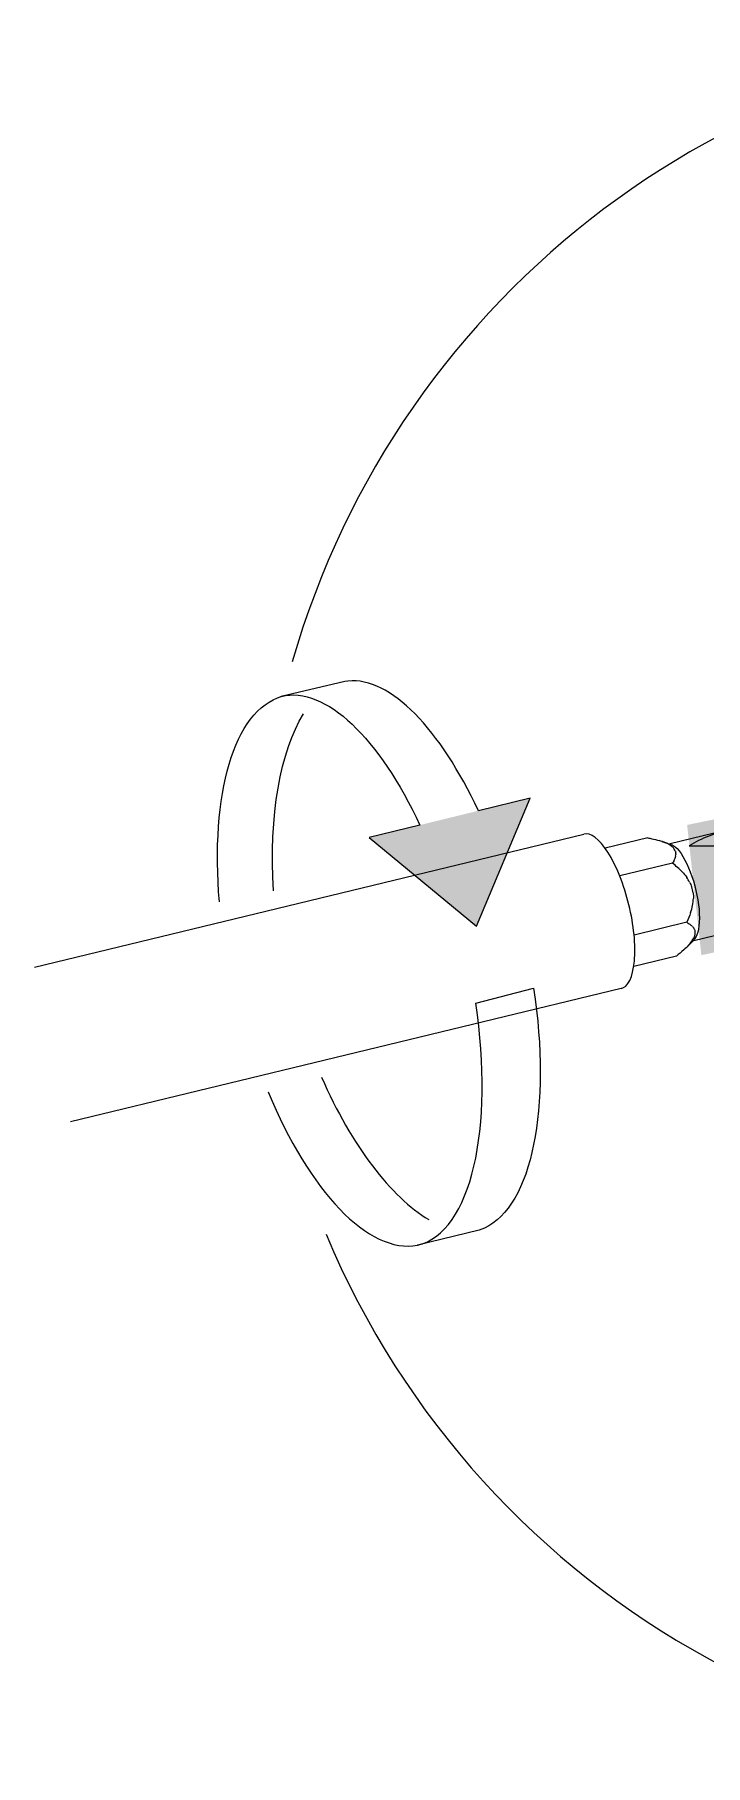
# Model space of a CAD drawing. Header units: metres. Extents: x -11.5 to 7.4, y -3.8 to 5.9.
# Drawn here: x 6.903 to 6.9705, y -0.5099 to -0.3358 of the extents above; entities that cross this region are included whole.
import ezdxf

# ---------------------------------------------------------------- set-up
doc = ezdxf.new("R2010")
doc.units = ezdxf.units.M
doc.header["$MEASUREMENT"] = 0
for name, color, linetype, lineweight in [('PDF13_Geometry_Num_Penna__1_Num_Penna__255', 255, 'Continuous', 18), ('PDF13_Geometry_Num_Penna__7_Num_Penna__7', 7, 'Continuous', 18), ('PDF13_Solid Fills_Num_Penna__7_Num_Penna__7', 7, 'Continuous', 18)]:
    doc.layers.add(name, color=color, linetype=linetype, lineweight=lineweight)

msp = doc.modelspace()

# ---------------------------------------------------------------- hatches: boundary and pattern name
at = {"layer": 'PDF13_Geometry_Num_Penna__1_Num_Penna__255', "linetype": 'Continuous', "lineweight": 18}
msp.add_hatch(color=255, dxfattribs=at).paths.add_polyline_path([(6.968620702239251, -0.4152851931533146), (6.970054369043783, -0.4283896694206213), (6.978653912858457, -0.426546910031762), (6.984591283609362, -0.4201992181902723), (6.984387351570328, -0.4165136994125529), (6.975582647210361, -0.4138515263487825)])
at = {"layer": 'PDF13_Geometry_Num_Penna__7_Num_Penna__7', "linetype": 'Continuous', "lineweight": 18}
for points in [[(6.934536656031035, -0.4008136351207252), (6.934234443491262, -0.4008701464086508), (6.927827783349327, -0.4023480394385164)], [(6.952848770331256, -0.4125814965836927), (6.93666197185952, -0.4165483432780821), (6.947462998870542, -0.4254574706810681)]]:
    msp.add_hatch(color=7, dxfattribs=at).paths.add_polyline_path(points)
at = {"layer": 'PDF13_Solid Fills_Num_Penna__7_Num_Penna__7', "linetype": 'Continuous', "lineweight": 18}
msp.add_hatch(color=7, dxfattribs=at).paths.add_polyline_path([(6.948240151950348, -0.4558428530945919), (6.941530050762379, -0.4575615333512681), (6.947724179321467, -0.4560602987024769)])

# ---------------------------------------------------------------- linework, layer by layer
at = {"layer": 'PDF13_Geometry_Num_Penna__1_Num_Penna__255', "color": 255, "linetype": 'Continuous', "lineweight": 18, "flags": 128}
for points in [[(6.934536656031035, -0.4008136351207252), (6.934234443491262, -0.4008701464086508), (6.927827783349327, -0.4023480394385164)], [(6.941763958354141, -0.4152977239171589), (6.93666197185952, -0.4165483432890644), (6.947462998890753, -0.4254574706810681), (6.952848770331256, -0.4125814965779808), (6.947642360804599, -0.4138591430875893)], [(6.947381426075138, -0.4332027112430685), (6.953197174706379, -0.4316977910755009)], [(6.948240151950348, -0.4558428530945919), (6.947724179321467, -0.4560602987024769), (6.941530050762379, -0.4575615333512681)]]:
    msp.add_lwpolyline(points, dxfattribs=at)
at = {"layer": 'PDF13_Geometry_Num_Penna__1_Num_Penna__255', "color": 255, "linetype": 'Continuous', "lineweight": 18}
for points in [[(6.947642360804599, -0.4138591430875893), (6.943847504969811, -0.4057338026889798), (6.938829056900817, -0.4003480312484751), (6.934536656031042, -0.4008136351207288)], [(6.947642360804599, -0.4138591430875893), (6.943847504969811, -0.4057338026889798), (6.938829056900817, -0.4003480312484751), (6.934536656031042, -0.4008136351207288)], [(6.927827783349327, -0.4023480394385164), (6.932303231651738, -0.401260811399089), (6.937693917117283, -0.406614641676855), (6.94176395835414, -0.4152977239171589)], [(6.927827783349327, -0.4023480394385164), (6.932303231651738, -0.401260811399089), (6.937693917117283, -0.406614641676855), (6.94176395835414, -0.4152977239171589)], [(6.953197174706379, -0.4316977910755009), (6.954996936376165, -0.4436953832032327), (6.953050982461527, -0.4536548834468883), (6.948240151950341, -0.4558428530945937)], [(6.953197174706379, -0.4316977910755009), (6.954996936376165, -0.4436953832032327), (6.953050982461527, -0.4536548834468883), (6.948240151950341, -0.4558428530945937)], [(6.941530050762379, -0.4575615333512681), (6.946960048428221, -0.4562445746413637), (6.949248755589185, -0.4458464976631609), (6.947381426075141, -0.4332027112430685)], [(6.941530050762379, -0.4575615333512681), (6.946960048428221, -0.4562445746413637), (6.949248755589185, -0.4458464976631609), (6.947381426075141, -0.4332027112430685)]]:
    msp.add_open_spline(points, degree=3, dxfattribs=at)
at = {"layer": 'PDF13_Geometry_Num_Penna__7_Num_Penna__7', "color": 7, "linetype": 'Continuous', "lineweight": 18, "flags": 128}
for points in [[(7.012687344608793, -0.3357783565159815), (7.012670145521165, -0.3357783565159815, 0.3345977591515129), (6.928942529928964, -0.3988695239654794)], [(6.971893565764489, -0.416031633556428, 0.01347287426102172), (6.97079650967499, -0.4164112419905344, 0.0198041794063664), (6.969771935454784, -0.416857189762637, 0.009583733230082884), (6.968822054415167, -0.417375742254662, -4.209801814580891e-05), (6.969884712329382, -0.4173843417984777, 0.002577275653089528), (6.970953512774919, -0.417388027317255, 0.001766103407396415), (6.972011256663498, -0.4174027693923579, -6.623450491058104e-06), (6.973557946044506, -0.4174199684799937, 0.006670219071519292), (6.975099721399854, -0.4173917128360323, 0.005916844757836377), (6.977121842702562, -0.4173241449917739, 0.008966539293811476), (6.978664600862913, -0.4175704604967514, 0.01213222249086207), (6.980174435055519, -0.4177166527416007, 0.0140330062006196), (6.981405398327276, -0.4177793065608215)], [(6.967445513151665, -0.417965793810974, 0.09265851585677269), (6.967332490575817, -0.4177188640528637, 0.06323644844374551), (6.967126101524258, -0.4174842193573536, 0.03443086570186602), (6.966847230603413, -0.4172753732932835, 0.03763857393290076), (6.966484821256936, -0.4170960113794333, 0.03383551461953598), (6.96581528534565, -0.4168576811651405)], [(6.968148832985076, -0.420026981612728, 0.02702403378305715), (6.96765865898764, -0.4195613777404743, 0.01406757868363087), (6.967142686358759, -0.419133857562259), (6.961849052887697, -0.4204151895906456)], [(6.968975617697543, -0.4241031653808829, 0.02699337314201408), (6.969167264673986, -0.4233955457755609, 0.03920239236728323), (6.969249574593356, -0.4226756411076469)], [(6.972824773508993, -0.4242523060407546, 0.009901532154828108), (6.973703155484349, -0.4243358444663823, 0.01681115018233328), (6.974582765965966, -0.4243653286166031, 0.0224875440145064), (6.976332158879123, -0.4243211023912714, 0.01311136865820602), (6.978086465817315, -0.4241540255400151, -0.2534726860740501), (6.977450345276281, -0.4249675423848833), (6.977155503774064, -0.4250400242541783), (6.969157928026414, -0.4269786071312582)], [(6.9682849514786, -0.4278567434053624, -0.01623489817129576), (6.967537405419854, -0.428478981825668), (6.963264660650218, -0.4295121555896886)], [(6.968733356263224, -0.4274181666708143, 0.0352719540780581), (6.9690896230784, -0.4269820469487824, 0.04166075931807256), (6.969287412586139, -0.4266515787650489)]]:
    msp.add_lwpolyline(points, format="xyb", dxfattribs=at)
for points in [[(6.934536656031035, -0.4008136351207252), (6.934234443491262, -0.4008701464086508), (6.927827783349327, -0.4023480394385164)], [(6.941763958354141, -0.4152977239171589), (6.93666197185952, -0.4165483432890644), (6.947462998890753, -0.4254574706810681), (6.952848770331256, -0.4125814965779808), (6.947642360804599, -0.4138591430875893)], [(6.966782734024802, -0.4171777070456724), (6.974780309772452, -0.4152378956623339)], [(6.903044389477936, -0.4295936055546754), (6.958231347655488, -0.4162188579103354)], [(6.964656803943189, -0.4165910953068854), (6.960385287679815, -0.4176291830959427)], [(6.966078554237006, -0.4169437994539127), (6.966988877375101, -0.4172410979686489)], [(6.967209025696757, -0.4173512949801035), (6.967404358191978, -0.4174913446936568), (6.967605833218494, -0.4176719351137645), (6.967807308245009, -0.4178992087717237), (6.968010011777782, -0.4181694801487561), (6.968202887260485, -0.418471692688529), (6.968399448261961, -0.4188193599598939), (6.968594780757179, -0.4191866833314064), (6.968771685658512, -0.4195920903969563), (6.968942448028544, -0.4200146965501341), (6.969105839361022, -0.420461872828497), (6.96925694563091, -0.4209176486506747), (6.969393309825685, -0.4213967660917781), (6.969508789414053, -0.4218771120391409), (6.96961198393983, -0.4223574579865037), (6.969695522365459, -0.4228365754276071), (6.969768004234753, -0.4233120073499315), (6.969815915978865, -0.4237751542096655), (6.969839257597791, -0.4242198734755105), (6.969849085647862, -0.4246523076787625), (6.969836800585272, -0.4250515722130155), (6.96980608792879, -0.4254213525970467), (6.969755719172159, -0.4257641058433741), (6.96969306535294, -0.4260712324081837), (6.969604612902275, -0.4263427322914763), (6.969498961363982, -0.4265700059494355), (6.96937119671302, -0.4267505963695433), (6.969314685425095, -0.426831677782654)], [(6.968584707005855, -0.4250766337407033), (6.963282473990976, -0.4263641083003868)], [(6.969314194022591, -0.4268318006332787), (6.968642201098787, -0.4275222211509719)], [(6.961993525223786, -0.431739805989567), (6.906632119157418, -0.4451563228467199)], [(6.947381426075138, -0.4332027112430685), (6.953197174706379, -0.4316977910755009)], [(6.948240151950348, -0.4558428530945919), (6.947724179321467, -0.4560602987024769), (6.941530050762379, -0.4575615333512681)]]:
    msp.add_lwpolyline(points, dxfattribs=at)
at = {"layer": 'PDF13_Geometry_Num_Penna__7_Num_Penna__7', "color": 7, "linetype": 'Continuous', "lineweight": 18}
for centre, radius, start, end in [((7.012654214844789, -0.422807393327628), 0.08708752425908095, 202.7345917696698, 73.27244624707775), ((6.965539694554804, -0.4227787104344216), 0.003760489870519024, 27.59444052066853, 36.17770429907571), ((6.964903970070576, -0.4228567750341368), 0.004380786865591624, 9.856821837604873, 17.31716109422302), ((6.967899296569346, -0.4266457543139772), 0.001680105378583541, 42.46146400085807, 54.2034302887277)]:
    msp.add_arc(centre, radius, start, end, dxfattribs=at)
for centre, major_axis, ratio, start_param, end_param in [((6.960185018336713, -0.4231819008911826), (-0.001933599977431477, 0.006968638496559433), 0.340448920185967, 4.596209441707746, 6.291722857038895), ((6.960656353740761, -0.4248478303391083), (-0.001355907345475416, 0.006888727733010691), 0.3404549732766285, 3.133569160785432, 4.86626267887593)]:
    msp.add_ellipse(centre, major_axis=major_axis, ratio=ratio, start_param=start_param, end_param=end_param, dxfattribs=at)
for points in [[(6.947642360804599, -0.4138591430875893), (6.943847504969811, -0.4057338026889798), (6.938829056900817, -0.4003480312484751), (6.934536656031042, -0.4008136351207288)], [(6.927827783349327, -0.4023480394385164), (6.932303231651738, -0.401260811399089), (6.937693917117283, -0.406614641676855), (6.94176395835414, -0.4152977239171589)], [(6.921611173125701, -0.423033504980963), (6.920697164468827, -0.4122435345060627), (6.923048525449008, -0.4037631557985346), (6.927896211147965, -0.4023368600315536)], [(6.927065003812967, -0.4219177755963219), (6.926551488196608, -0.4143452630143702), (6.927750510305623, -0.4078501504217726), (6.930067473110547, -0.4041118058749076)], [(6.964656803943189, -0.4165910953068854), (6.964795625150484, -0.4166132084195517), (6.964933217851517, -0.4166463780885525), (6.96506712503377, -0.4166672626949595)], [(6.965067125033773, -0.4166672626949586), (6.965321425829437, -0.4167262309954021), (6.965572041106324, -0.4167839707895853), (6.965815285345654, -0.4168576811651397)], [(6.966989123076354, -0.417240729416771), (6.967025587161989, -0.417240729416771), (6.967209025696754, -0.4173512949801044), (6.967209025696756, -0.4173512949801044)], [(6.967268608250331, -0.4189092866180699), (6.96735157563679, -0.4189092866180699), (6.967056278730903, -0.4191341032635085), (6.967142072105623, -0.4191341032635085)], [(6.96744919867044, -0.4184252551519307), (6.967423400038999, -0.4185874179781504), (6.967355832194738, -0.4187508093106285), (6.96726860825033, -0.4189092866180699)], [(6.967473768795625, -0.4181967529877113), (6.967547846806252, -0.4181967529877113), (6.967373418652439, -0.4184252551519307), (6.967449198670441, -0.4184252551519307)], [(6.967445513151663, -0.4179657938109749), (6.967525072567675, -0.4179657938109749), (6.967400048183229, -0.4181967529877149), (6.967473768795628, -0.4181967529877149)], [(6.968148832985078, -0.4200269816127271), (6.968295025229925, -0.4201928299577249), (6.968447360006071, -0.4203709633653157), (6.96857512465703, -0.4205589248229797)], [(6.968872423171771, -0.4210368137578211), (6.968959647116176, -0.4212002050903001), (6.969028443466694, -0.4213795670041476), (6.969086183260877, -0.4215527863866972)], [(6.969220090443134, -0.422106842709618), (6.969239746543283, -0.4222997181923187), (6.96925817413717, -0.4224839941312055), (6.969249574593353, -0.4226756411076469)], [(6.968975617697543, -0.424103165380882), (6.96886505213421, -0.4244434616146924), (6.968728687939436, -0.4247591877233177), (6.968584952707109, -0.4250761423382015)], [(6.968584707005855, -0.4250766337407033), (6.96868790153163, -0.4251478871037397), (6.968788639044885, -0.425209312416702), (6.968882005520583, -0.4252830227922546)], [(6.969138763328772, -0.4255115249564749), (6.969253758339465, -0.4255115249564749), (6.969277584536066, -0.4256872013515443), (6.969321810761401, -0.4257830248397649)], [(6.969390607111915, -0.426328481618869), (6.969374636530546, -0.4264243051070897), (6.96933286731773, -0.4265373276829383), (6.969287412586141, -0.4266515787650471)], [(6.969321810761397, -0.4257830248397676), (6.96940806904918, -0.4257830248397676), (6.969379550555582, -0.4259513301972815), (6.969395521136953, -0.4260434681667231)], [(6.969395521136953, -0.4260434681667258), (6.96941272022458, -0.4261331491236495), (6.969407806199548, -0.4262277441056117), (6.969390607111921, -0.4263284816188699)], [(6.968733356263224, -0.4274181666708143), (6.968600677587223, -0.4275729584594785), (6.968448342811078, -0.4277166936918082), (6.9682849514786, -0.4278567434053615)], [(6.953197174706379, -0.4316977910755009), (6.954996936376165, -0.4436953832032327), (6.953050982461527, -0.4536548834468883), (6.948240151950341, -0.4558428530945937)], [(6.941530050762379, -0.4575615333512681), (6.946960048428221, -0.4562445746413637), (6.949248755589185, -0.4458464976631609), (6.947381426075141, -0.4332027112430685)], [(6.926508367626903, -0.4421400942790354), (6.930632463139173, -0.4520934519913933), (6.936580890446411, -0.4585062546646226), (6.941530542164887, -0.4575615333512681)], [(6.931878291336668, -0.4406572872241341), (6.934884446153022, -0.4475639494135777), (6.938899204608216, -0.4527396462837547), (6.942649834217676, -0.4549890412444233)]]:
    msp.add_open_spline(points, degree=3, dxfattribs=at)

doc.saveas('drawing.dxf')
